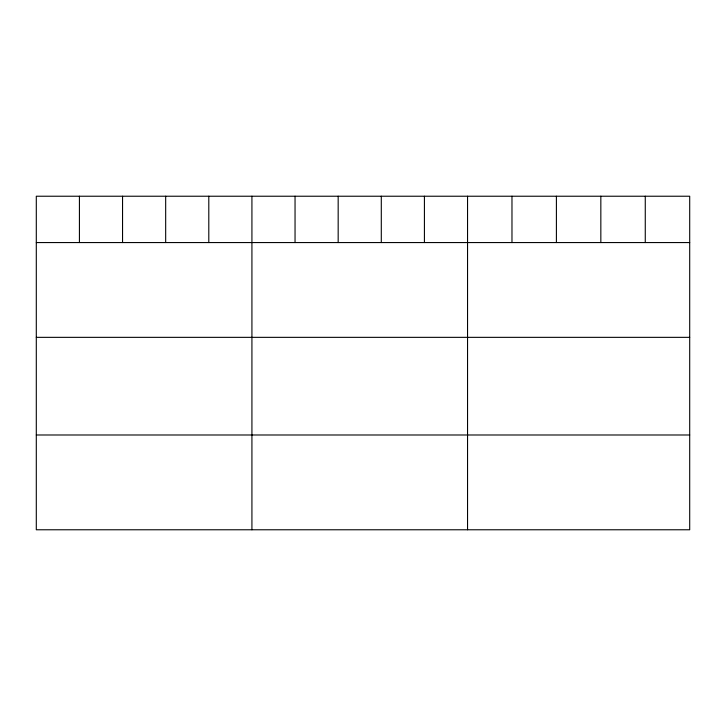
<?xml version="1.0" encoding="UTF-8"?>
<svg xmlns="http://www.w3.org/2000/svg" width="726" height="726" viewBox="0 0 726 726"><rect width="100%" height="100%" fill="white"/><g stroke="black" fill="none" stroke-linecap="round" stroke-linejoin="round"><path stroke-width="1.09" d="M689.7 242.566L689.7 529.771L36.3 529.771L36.3 196.229L689.7 196.229L689.7 242.566L36.3 242.566M36.3 337.345L689.7 337.345M36.3 434.992L689.7 434.992M645.269 196.229L645.269 242.566M600.838 196.229L600.838 242.566M556.406 196.229L556.406 242.566M511.975 196.229L511.975 242.566M467.544 196.229L467.544 529.771M424.42 196.229L424.42 242.566M381.295 196.229L381.295 242.566M338.171 196.229L338.171 242.566M295.046 196.229L295.046 242.566M251.922 196.229L251.922 529.771M208.798 196.229L208.798 242.566M165.673 196.229L165.673 242.566M122.549 196.229L122.549 242.566M79.424 196.229L79.424 242.566"/></g></svg>
